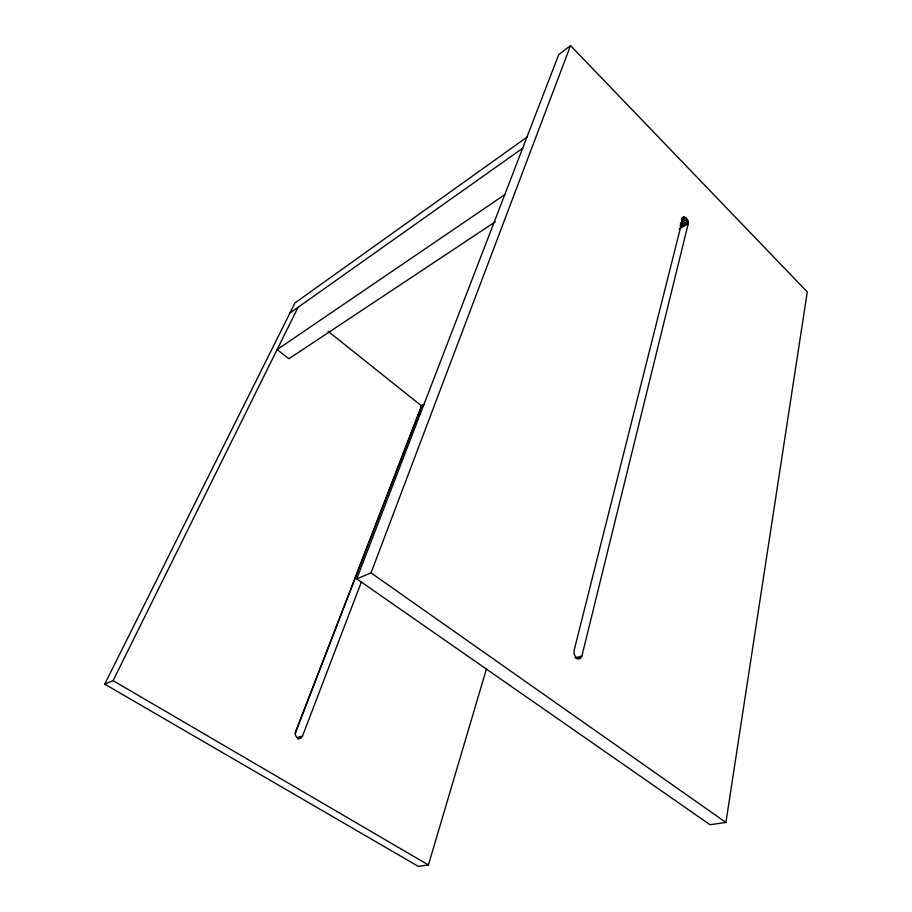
<?xml version="1.0" encoding="UTF-8"?>
<svg xmlns="http://www.w3.org/2000/svg" width="912" height="912" viewBox="0 0 912 912"><rect width="100%" height="100%" fill="white"/><g stroke="black" fill="none" stroke-linecap="round" stroke-linejoin="round"><path stroke-width="1.37" d="M688.241 223.714L687.922 220.864L686.155 218.036L683.134 217.17L574.138 650.313C573.5 653.608 574.959 657.723 578.379 658.806L579.907 658.658L581.89 656.024L688.241 223.714L679.166 228.901M725.918 822.453L807.28 291.954L570.547 45.6L558.714 54.617L356.74 578.846L710.049 824.722L725.918 822.453L371.024 572.884L356.74 578.846M361.437 581.776L302.522 736.03L300.413 738.253L298.954 738.446C296.012 737.945 294.599 734.434 295.568 731.789L421.515 405.886L328.092 331.295M526.908 137.176L294.964 302.944L104.72 684.137L418.369 866.4L428.412 864.964L486.552 668.587M371.024 572.884L570.547 45.6M295.249 733.396L422.233 404.666M104.72 684.137L113.077 680.648L298.053 307.321M289.879 313.112L522.622 148.28M504.758 194.655L277.1 349.627L288.933 358.758L495.284 221.81M681.709 218.173L683.966 216.862M681.64 219.131L685.037 217.17M681.629 220.647L686.155 218.036M680.375 223.235L687.169 219.336M679.987 225.412L687.922 220.864M680.363 226.94L688.298 222.403M420.352 406.524L424.103 404.472M418.277 414.914L420.774 413.569M297.198 737.557L302.522 736.03M575.039 657.985L581.89 656.024M297.677 738.549L301.667 737.409M577.022 658.852L581.138 657.677M297.757 739.016L300.413 738.253M113.077 680.648L428.412 864.964"/></g></svg>
